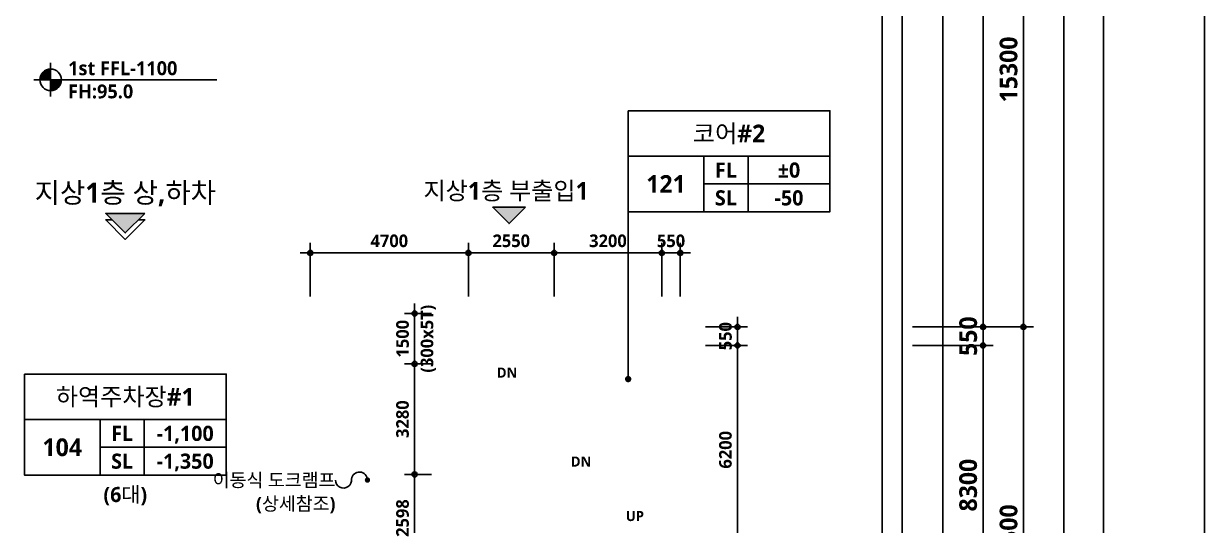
# Model space of a CAD drawing. Header units: millimetres. Extents: x -63924 to 190228206, y 0 to 456875599.
# Drawn here: x 53998 to 89100, y 330454 to 345362 of the extents above; entities that cross this region are included whole.
import ezdxf
from ezdxf.enums import TextEntityAlignment as Align

# ---------------------------------------------------------------- set-up
doc = ezdxf.new("R2010")
doc.units = ezdxf.units.MM
doc.header["$LTSCALE"] = 150
doc.header["$MEASUREMENT"] = 0
doc.header["$PDSIZE"] = -10
doc.layers.get('0').update_dxf_attribs({"linetype": 'CONTINUOUS'})
doc.layers.get('Defpoints').update_dxf_attribs({"color": 153, "linetype": 'CONTINUOUS'})
for name, color, linetype in [('A-ANNO-DIM', 4, 'CONTINUOUS'), ('A-ANNO-ENT', 1, 'CONTINUOUS'), ('A-ANNO-GRA1', 7, 'CONTINUOUS'), ('A-ANNO-LEAD', 4, 'CONTINUOUS'), ('A-ANNO-PONT', 7, 'CONTINUOUS'), ('A-ANNO-TEXT1', 7, 'CONTINUOUS'), ('A-ANNO-TEXT2', 3, 'CONTINUOUS'), ('A-ST-AXIS-DIM', 7, 'CONTINUOUS')]:
    doc.layers.add(name, color=color, linetype=linetype)
for name, color, linetype, plot in [('Defpoint', 161, 'CONTINUOUS', False), ('G(그리드1)', 185, 'CONTINUOUS', False), ('G(그리드2)', 235, 'CONTINUOUS', False)]:
    doc.layers.add(name, color=color, linetype=linetype, plot=plot)
doc.styles.add('2020음성 1차', font='')
doc.styles.add('SH_나눔', font='')
doc.styles.add('SH_대대리576', font='')
doc.styles.add('SH_진천_나눔', font='')
doc.styles.get('2020음성 1차').set_extended_font_data('NanumGothic', bold=True)
doc.styles.get('SH_나눔').set_extended_font_data('NanumGothic', bold=True)
doc.styles.get('SH_대대리576').set_extended_font_data('NanumGothic', bold=True)
doc.styles.get('SH_진천_나눔').set_extended_font_data('NanumGothic', bold=True)
doc.dimstyles.new('SHP 300', dxfattribs={"dimscale": 150, "dimtxt": 3.5, "dimasz": 1, "dimexe": 2, "dimexo": 2, "dimgap": 1, "dimtad": 1, "dimdec": 0, "dimzin": 0, "dimdsep": 46, "dimtxsty": 'SH_대대리576', "dimblk": 'DIMDOT', "dimcen": 0.09, "dimclrt": 3, "dimadec": 0, "dimazin": 1, "dimtfac": 1, "dimtdec": 0, "dimtix": 1, "dimtmove": 2, "dimatfit": 0, "dimldrblk": 'DIMDOT', "dimfxl": 1, "dimtolj": 1, "dimtzin": 0, "dimarcsym": 0})
doc.dimstyles.new('SHP300내부', dxfattribs={"dimscale": 150, "dimtxt": 2.5, "dimasz": 1, "dimexe": 2, "dimexo": 2, "dimgap": 1, "dimtad": 1, "dimdec": 0, "dimzin": 0, "dimdsep": 46, "dimtxsty": 'SH_대대리576', "dimblk": 'DIMDOT', "dimcen": 0.09, "dimclrd": 256, "dimclre": 256, "dimclrt": 3, "dimadec": 0, "dimazin": 1, "dimtfac": 1, "dimtdec": 0, "dimtix": 1, "dimtmove": 2, "dimatfit": 0, "dimldrblk": 'DIMDOT', "dimfxl": 1, "dimtolj": 1, "dimtzin": 0, "dimlwd": -1, "dimlwe": -1, "dimarcsym": 0})

# ---------------------------------------------------------------- blocks, each defined once
blk = doc.blocks.new('DIMDOT')
at = {"color": 0}
blk.add_line((-2, 0), (2, 0), dxfattribs=at)
for radius in [0.5, 0.25]:
    blk.add_circle((0, 0), radius, dxfattribs=at)
blk = doc.blocks.new('*D900')
at = {"layer": 'A-ANNO-DIM', "transparency": 16777216}
for p, q in [((75220, 336500), (75220, 336650)), ((74270, 336350), (75520, 336350)), ((75220, 336350), (75220, 335800)), ((74270, 335800), (75520, 335800)), ((75220, 335650), (75220, 335500))]:
    blk.add_line(p, q, dxfattribs=at)
at = {"layer": 'Defpoints', "color": 0, "transparency": 16777216}
for p in [(73970, 336350), (73970, 335800), (75220, 335800)]:
    blk.add_point(p, dxfattribs=at)
at = {"layer": 'A-ANNO-DIM', "linetype": 'ByBlock', "transparency": 16777216, "xscale": 150, "yscale": 150, "zscale": 150}
for p, rotation in [((75220, 336350), 270), ((75220, 335800), 90)]:
    blk.add_blockref('DIMDOT', p, dxfattribs=dict(at, rotation=rotation))
at = {"layer": 'A-ANNO-DIM', "color": 3, "transparency": 16777216, "insert": (74864, 336075), "char_height": 375, "attachment_point": 5, "rotation": 90, "style": 'SH_대대리576'}
blk.add_mtext('\\A1;550', dxfattribs=at)
blk = doc.blocks.new('*D918')
at = {"layer": 'A-ST-AXIS-DIM', "color": 0, "lineweight": -2, "transparency": 16777216}
for p, q in [((80420, 336350), (84020, 336350)), ((83720, 336200), (83720, 324000)), ((80420, 323850), (84020, 323850))]:
    blk.add_line(p, q, dxfattribs=at)
at = {"layer": 'Defpoints', "color": 0, "transparency": 16777216}
for p in [(80120, 336350), (80120, 323850), (83720, 323850)]:
    blk.add_point(p, dxfattribs=at)
at = {"layer": 'A-ST-AXIS-DIM', "color": 0, "linetype": 'ByBlock', "lineweight": -2, "transparency": 16777216, "xscale": 150, "yscale": 150, "zscale": 150}
for p, rotation in [((83720, 336350), 90), ((83720, 323850), 270)]:
    blk.add_blockref('DIMDOT', p, dxfattribs=dict(at, rotation=rotation))
at = {"layer": 'A-ST-AXIS-DIM', "color": 3, "transparency": 16777216, "insert": (83281, 330100), "char_height": 525, "attachment_point": 5, "rotation": 90, "style": 'SH_대대리576'}
blk.add_mtext('\\A1;12500', dxfattribs=at)
blk = doc.blocks.new('*D919')
at = {"layer": 'A-ST-AXIS-DIM', "color": 0, "lineweight": -2, "transparency": 16777216}
for p, q in [((80420, 351650), (84020, 351650)), ((83720, 336500), (83720, 351500)), ((80420, 336350), (84020, 336350))]:
    blk.add_line(p, q, dxfattribs=at)
at = {"layer": 'Defpoints', "color": 0, "transparency": 16777216}
for p in [(80120, 351650), (83720, 351650), (80120, 336350)]:
    blk.add_point(p, dxfattribs=at)
at = {"layer": 'A-ST-AXIS-DIM', "color": 0, "linetype": 'ByBlock', "lineweight": -2, "transparency": 16777216, "xscale": 150, "yscale": 150, "zscale": 150}
for p, rotation in [((83720, 351650), 90), ((83720, 336350), 270)]:
    blk.add_blockref('DIMDOT', p, dxfattribs=dict(at, rotation=rotation))
at = {"layer": 'A-ST-AXIS-DIM', "color": 3, "transparency": 16777216, "insert": (83280.28054, 344000), "char_height": 525, "attachment_point": 5, "rotation": 90, "style": 'SH_대대리576'}
blk.add_mtext('\\A1;15300', dxfattribs=at)
blk = doc.blocks.new('*D924')
at = {"layer": 'A-ST-AXIS-DIM', "color": 0, "lineweight": -2, "transparency": 16777216}
for p, q in [((80420, 335800), (82820, 335800)), ((82520, 335650), (82520, 327650)), ((80420, 327500), (82820, 327500))]:
    blk.add_line(p, q, dxfattribs=at)
at = {"layer": 'Defpoints', "color": 0, "transparency": 16777216}
for p in [(80120, 335800), (80120, 327500), (82520, 327500)]:
    blk.add_point(p, dxfattribs=at)
at = {"layer": 'A-ST-AXIS-DIM', "color": 0, "linetype": 'ByBlock', "lineweight": -2, "transparency": 16777216, "xscale": 150, "yscale": 150, "zscale": 150}
for p, rotation in [((82520, 335800), 90), ((82520, 327500), 270)]:
    blk.add_blockref('DIMDOT', p, dxfattribs=dict(at, rotation=rotation))
at = {"layer": 'A-ST-AXIS-DIM', "color": 3, "transparency": 16777216, "insert": (82080, 331650), "char_height": 525, "attachment_point": 5, "rotation": 90, "style": 'SH_대대리576'}
blk.add_mtext('\\A1;8300', dxfattribs=at)
blk = doc.blocks.new('*D926')
at = {"layer": 'A-ST-AXIS-DIM', "color": 0, "lineweight": -2, "transparency": 16777216}
for p, q in [((82520, 336500), (82520, 336650)), ((80420, 336350), (82820, 336350)), ((82520, 335800), (82520, 336350)), ((80420, 335800), (82820, 335800)), ((82520, 335650), (82520, 335500))]:
    blk.add_line(p, q, dxfattribs=at)
at = {"layer": 'Defpoints', "color": 0, "transparency": 16777216}
for p in [(80120, 336350), (82520, 336350), (80120, 335800)]:
    blk.add_point(p, dxfattribs=at)
at = {"layer": 'A-ST-AXIS-DIM', "color": 0, "linetype": 'ByBlock', "lineweight": -2, "transparency": 16777216, "xscale": 150, "yscale": 150, "zscale": 150}
for p, rotation in [((82520, 336350), 270), ((82520, 335800), 90)]:
    blk.add_blockref('DIMDOT', p, dxfattribs=dict(at, rotation=rotation))
at = {"layer": 'A-ST-AXIS-DIM', "color": 3, "transparency": 16777216, "insert": (82081, 336075), "char_height": 525, "attachment_point": 5, "rotation": 90, "style": 'SH_대대리576'}
blk.add_mtext('\\A1;550', dxfattribs=at)
blk = doc.blocks.new('*D937')
at = {"layer": 'A-ANNO-DIM', "transparency": 16777216}
for p, q in [((74270, 335800), (75520, 335800)), ((75220, 329750), (75220, 335650)), ((74270, 329600), (75520, 329600))]:
    blk.add_line(p, q, dxfattribs=at)
at = {"layer": 'Defpoints', "color": 0, "transparency": 16777216}
for p in [(73970, 335800), (75220, 335800), (73970, 329600)]:
    blk.add_point(p, dxfattribs=at)
at = {"layer": 'A-ANNO-DIM', "linetype": 'ByBlock', "transparency": 16777216, "xscale": 150, "yscale": 150, "zscale": 150}
for p, rotation in [((75220, 335800), 90), ((75220, 329600), 270)]:
    blk.add_blockref('DIMDOT', p, dxfattribs=dict(at, rotation=rotation))
at = {"layer": 'A-ANNO-DIM', "color": 3, "transparency": 16777216, "insert": (74863, 332700), "char_height": 375, "attachment_point": 5, "rotation": 90, "style": 'SH_대대리576'}
blk.add_mtext('\\A1;6200', dxfattribs=at)
blk = doc.blocks.new('*D938')
at = {"layer": 'A-ANNO-DIM', "transparency": 16777216}
for p, q in [((72970, 337250), (72970, 338850)), ((73520, 337250), (73520, 338850)), ((72820, 338550), (72670, 338550)), ((73520, 338550), (72970, 338550)), ((73670, 338550), (73820, 338550))]:
    blk.add_line(p, q, dxfattribs=at)
at = {"layer": 'Defpoints', "color": 0, "transparency": 16777216}
for p in [(72970, 338550), (72970, 336950), (73520, 336950)]:
    blk.add_point(p, dxfattribs=at)
at = {"layer": 'A-ANNO-DIM', "linetype": 'ByBlock', "transparency": 16777216, "xscale": 150, "yscale": 150, "zscale": 150}
blk.add_blockref('DIMDOT', (72970, 338550), dxfattribs=at)
at = {"layer": 'A-ANNO-DIM', "linetype": 'ByBlock', "transparency": 16777216, "xscale": 150, "yscale": 150, "zscale": 150, "rotation": 180}
blk.add_blockref('DIMDOT', (73520, 338550), dxfattribs=at)
at = {"layer": 'A-ANNO-DIM', "color": 3, "transparency": 16777216, "insert": (73245, 338906), "char_height": 375, "attachment_point": 5, "style": 'SH_대대리576'}
blk.add_mtext('\\A1;550', dxfattribs=at)
blk = doc.blocks.new('*D939')
at = {"layer": 'A-ANNO-DIM', "transparency": 16777216}
for p, q in [((69770, 337250), (69770, 338850)), ((72970, 337250), (72970, 338850)), ((69920, 338550), (72820, 338550))]:
    blk.add_line(p, q, dxfattribs=at)
at = {"layer": 'Defpoints', "color": 0, "transparency": 16777216}
for p in [(72970, 338550), (69770, 336950), (72970, 336950)]:
    blk.add_point(p, dxfattribs=at)
at = {"layer": 'A-ANNO-DIM', "linetype": 'ByBlock', "transparency": 16777216, "xscale": 150, "yscale": 150, "zscale": 150, "rotation": 180}
blk.add_blockref('DIMDOT', (69770, 338550), dxfattribs=at)
at = {"layer": 'A-ANNO-DIM', "linetype": 'ByBlock', "transparency": 16777216, "xscale": 150, "yscale": 150, "zscale": 150}
blk.add_blockref('DIMDOT', (72970, 338550), dxfattribs=at)
at = {"layer": 'A-ANNO-DIM', "color": 3, "transparency": 16777216, "insert": (71370, 338907), "char_height": 375, "attachment_point": 5, "style": 'SH_대대리576'}
blk.add_mtext('\\A1;3200', dxfattribs=at)
blk = doc.blocks.new('*D940')
at = {"layer": 'A-ANNO-DIM', "transparency": 16777216}
for p, q in [((67220, 337250), (67220, 338850)), ((69770, 337250), (69770, 338850)), ((69620, 338550), (67370, 338550))]:
    blk.add_line(p, q, dxfattribs=at)
at = {"layer": 'Defpoints', "color": 0, "transparency": 16777216}
for p in [(67220, 338550), (67220, 336950), (69770, 336950)]:
    blk.add_point(p, dxfattribs=at)
at = {"layer": 'A-ANNO-DIM', "linetype": 'ByBlock', "transparency": 16777216, "xscale": 150, "yscale": 150, "zscale": 150, "rotation": 180}
blk.add_blockref('DIMDOT', (67220, 338550), dxfattribs=at)
at = {"layer": 'A-ANNO-DIM', "linetype": 'ByBlock', "transparency": 16777216, "xscale": 150, "yscale": 150, "zscale": 150}
blk.add_blockref('DIMDOT', (69770, 338550), dxfattribs=at)
at = {"layer": 'A-ANNO-DIM', "color": 3, "transparency": 16777216, "insert": (68495, 338907), "char_height": 375, "attachment_point": 5, "style": 'SH_대대리576'}
blk.add_mtext('\\A1;2550', dxfattribs=at)
blk = doc.blocks.new('*D941')
at = {"layer": 'A-ANNO-DIM', "transparency": 16777216}
for p, q in [((62520, 337250), (62520, 338850)), ((67220, 337250), (67220, 338850)), ((62670, 338550), (67070, 338550))]:
    blk.add_line(p, q, dxfattribs=at)
at = {"layer": 'Defpoints', "color": 0, "transparency": 16777216}
for p in [(67220, 338550), (62520, 336950), (67220, 336950)]:
    blk.add_point(p, dxfattribs=at)
at = {"layer": 'A-ANNO-DIM', "linetype": 'ByBlock', "transparency": 16777216, "xscale": 150, "yscale": 150, "zscale": 150, "rotation": 180}
blk.add_blockref('DIMDOT', (62520, 338550), dxfattribs=at)
at = {"layer": 'A-ANNO-DIM', "linetype": 'ByBlock', "transparency": 16777216, "xscale": 150, "yscale": 150, "zscale": 150}
blk.add_blockref('DIMDOT', (67220, 338550), dxfattribs=at)
at = {"layer": 'A-ANNO-DIM', "color": 3, "transparency": 16777216, "insert": (64870, 338906), "char_height": 375, "attachment_point": 5, "style": 'SH_대대리576'}
blk.add_mtext('\\A1;4700', dxfattribs=at)
blk = doc.blocks.new('*D961')
at = {"layer": 'A-ANNO-DIM', "transparency": 16777216}
for p, q in [((66120, 331970), (65320, 331970)), ((65620, 331820), (65620, 329522)), ((66120, 329372), (65320, 329372))]:
    blk.add_line(p, q, dxfattribs=at)
at = {"layer": 'Defpoints', "color": 0, "transparency": 16777216}
for p in [(66420, 331970), (65620, 329372), (66420, 329372)]:
    blk.add_point(p, dxfattribs=at)
at = {"layer": 'A-ANNO-DIM', "linetype": 'ByBlock', "transparency": 16777216, "xscale": 150, "yscale": 150, "zscale": 150}
for p, rotation in [((65620, 331970), 90), ((65620, 329372), 270)]:
    blk.add_blockref('DIMDOT', p, dxfattribs=dict(at, rotation=rotation))
at = {"layer": 'A-ANNO-DIM', "color": 3, "transparency": 16777216, "insert": (65263, 330671), "char_height": 375, "attachment_point": 5, "rotation": 90, "style": 'SH_대대리576'}
blk.add_mtext('\\A1;2598', dxfattribs=at)
blk = doc.blocks.new('G$CE9562CCE')
at = {"layer": 'A-ANNO-PONT'}
for points in [[(1814, 2981, 0.4142136), (648, 1814), (1814, 1814)], [(1814, 648, 0.4142136), (2981, 1814), (1814, 1814)]]:
    blk.add_hatch(color=256, dxfattribs=at).paths.add_polyline_path(points)
for p, q in [((1814, 3629), (1814, 0)), ((19728, 1814), (0, 1814))]:
    blk.add_line(p, q, dxfattribs=at)
blk.add_circle((1814, 1814), 1166, dxfattribs=at)
at = {"style": 'SH_대대리576'}
blk.add_attdef('레벨', (3696, 2314), '', height=1500, dxfattribs=at)
blk = doc.blocks.new('G$C9D92D8A7')
at = {"layer": 'A-ANNO-GRA1'}
for p, q in [((0, 11), (40, 11)), ((15, 11), (15, 0)), ((23.75, 11), (23.75, 0)), ((15, 5.5), (40, 5.5))]:
    blk.add_line(p, q, dxfattribs=at)
blk.add_lwpolyline([(0, 20), (0, 0), (40, 0), (40, 20)], close=True, dxfattribs=at)
at = {"style": '2020음성 1차'}
for tag, height, p in [('실명', 3.5, (20, 15.5)), ('마감레벨', 3, (31.875, 8.25)), ('실번호', 3.5, (7.5, 5.5)), ('구조레벨', 3, (31.875, 2.75))]:
    blk.add_attdef(tag, text='', height=height, dxfattribs=at).set_placement(p, align=Align.MIDDLE_CENTER)
at = {"layer": 'A-ANNO-TEXT1', "style": 'SH_나눔'}
for s, p in [('FL', (19.375, 8.25)), ('SL', (19.375, 2.75))]:
    blk.add_text(s, height=3, dxfattribs=at).set_placement(p, align=Align.MIDDLE)
blk = doc.blocks.new('*D1780')
at = {"layer": 'A-ANNO-DIM', "transparency": 16777216}
for p, q in [((65620, 336900), (65620, 337050)), ((66120, 336750), (65320, 336750)), ((65620, 335250), (65620, 336750)), ((66120, 335250), (65320, 335250)), ((65620, 335100), (65620, 334950))]:
    blk.add_line(p, q, dxfattribs=at)
at = {"layer": 'Defpoints', "color": 0, "transparency": 16777216}
for p in [(65620, 336750), (66420, 336750), (66420, 335250)]:
    blk.add_point(p, dxfattribs=at)
at = {"layer": 'A-ANNO-DIM', "linetype": 'ByBlock', "transparency": 16777216, "xscale": 150, "yscale": 150, "zscale": 150}
for p, rotation in [((65620, 336750), 270), ((65620, 335250), 90)]:
    blk.add_blockref('DIMDOT', p, dxfattribs=dict(at, rotation=rotation))
at = {"layer": 'A-ANNO-DIM', "color": 3, "transparency": 16777216, "char_height": 375, "attachment_point": 5, "rotation": 90, "style": 'SH_대대리576'}
for s, insert in [('\\A1;(300x5T)', (66030, 336000)), ('\\A1;1500', (65264, 336000))]:
    blk.add_mtext(s, dxfattribs=dict(at, insert=insert))
blk = doc.blocks.new('*D1781')
at = {"layer": 'A-ANNO-DIM', "transparency": 16777216}
for p, q in [((66120, 335250), (65320, 335250)), ((65620, 332120), (65620, 335100)), ((66120, 331970), (65320, 331970))]:
    blk.add_line(p, q, dxfattribs=at)
at = {"layer": 'Defpoints', "color": 0, "transparency": 16777216}
for p in [(65620, 335250), (66420, 335250), (66420, 331970)]:
    blk.add_point(p, dxfattribs=at)
at = {"layer": 'A-ANNO-DIM', "linetype": 'ByBlock', "transparency": 16777216, "xscale": 150, "yscale": 150, "zscale": 150}
for p, rotation in [((65620, 335250), 90), ((65620, 331970), 270)]:
    blk.add_blockref('DIMDOT', p, dxfattribs=dict(at, rotation=rotation))
at = {"layer": 'A-ANNO-DIM', "color": 3, "transparency": 16777216, "insert": (65263, 333610), "char_height": 375, "attachment_point": 5, "rotation": 90, "style": 'SH_대대리576'}
blk.add_mtext('\\A1;3280', dxfattribs=at)

msp = doc.modelspace()

# ---------------------------------------------------------------- hatches: boundary and pattern name
at = {"layer": 'A-ANNO-ENT'}
for points in [[(67946.5, 339904), (68914.5, 339904), (68430.5, 339420)], [(56440.3, 339725.3), (57601.9, 339723.5), (57020.3, 339143.6)]]:
    msp.add_hatch(color=256, dxfattribs=at).paths.add_polyline_path(points)

# ---------------------------------------------------------------- linework, layer by layer
msp.add_lwpolyline([(71970, 334800), (71970, 339772.8)])
at = {"const_width": 93.8}
msp.add_lwpolyline([(71970, 334753.1, -1), (71970, 334846.9, -1)], format="xyb", close=True, dxfattribs=at)
at = {"layer": 'A-ANNO-ENT'}
for points in [[(68914.5, 339904), (67946.5, 339904), (68430.5, 339420)], [(57601.9, 339723.5), (56440.3, 339725.3), (57020.3, 339143.6)]]:
    msp.add_lwpolyline(points, close=True, dxfattribs=at)
msp.add_lwpolyline([(56633.7, 339531.4), (56440.1, 339531.7), (57020, 338950), (57601.7, 339529.9), (57408.1, 339530.2)], dxfattribs=at)
at = {"layer": 'A-ANNO-LEAD'}
msp.add_lwpolyline([(64220, 331800, 0.9368711), (63745.8, 331830.9, -1.0584189), (63267.6, 331800, -1.0584189)], format="xyb", dxfattribs=at)
at = {"layer": 'A-ANNO-LEAD', "const_width": 79.4}
msp.add_lwpolyline([(64259.7, 331800, -1), (64180.3, 331800, -1)], format="xyb", close=True, dxfattribs=at)
at = {"layer": 'Defpoint'}
for points in [[(0, 252000), (89100, 252000), (89100, 378000), (0, 378000)], [(3000, 375000), (86100, 375000), (86100, 268500), (3000, 268500)]]:
    msp.add_lwpolyline(points, close=True, dxfattribs=at)
at = {"layer": 'G(그리드1)'}
for points in [[(6120, 371950), (84920, 371950), (84920, 270550), (6120, 270550)], [(7320, 370750), (83720, 370750), (83720, 272750), (7320, 272750)], [(8520, 369550), (82520, 369550), (82520, 273950), (8520, 273950)], [(9720, 368350), (81320, 368350), (81320, 275150), (9720, 275150)], [(10920, 367150), (80120, 367150), (80120, 276350), (10920, 276350)]]:
    msp.add_lwpolyline(points, close=True, dxfattribs=at)
at = {"layer": 'G(그리드2)'}
msp.add_lwpolyline([(11520, 366550), (79520, 366550), (79520, 276950), (11520, 276950)], close=True, dxfattribs=at)

# ---------------------------------------------------------------- block references
ref = msp.add_blockref('G$CE9562CCE', (54301.8, 343192.7), dxfattribs=dict(xscale=0.2755731922390698, yscale=0.2755731922390698, zscale=0.2755731922390698))
ref.add_attrib('레벨', '1st FFL-1100', (55320.3, 343830.5, 74616), dxfattribs={"height": 413.36, "style": 'SH_대대리576'})
at = {"layer": 'A-ANNO-TEXT1'}
ref = msp.add_blockref('G$C9D92D8A7', (71970, 339772.8), dxfattribs=dict(at, xscale=150, yscale=150, zscale=150))
ref.add_attrib('실명', '코어#2', dxfattribs={"layer": 'A-ANNO-TEXT2', "height": 525, "style": '2020음성 1차'}).set_placement((74970, 342097.8, 206000), align=Align.MIDDLE_CENTER)
ref.add_attrib('실번호', '121', dxfattribs={"layer": 'A-ANNO-TEXT2', "height": 525, "style": '2020음성 1차'}).set_placement((73095, 340597.8, 206000), align=Align.MIDDLE_CENTER)
ref.add_attrib('마감레벨', '%%p0', dxfattribs={"height": 450, "style": '2020음성 1차'}).set_placement((76751.2, 341010.3, 206000), align=Align.MIDDLE_CENTER)
ref.add_attrib('구조레벨', '-50', dxfattribs={"height": 450, "style": '2020음성 1차'}).set_placement((76751.2, 340185.3, 206000), align=Align.MIDDLE_CENTER)
ref = msp.add_blockref('G$C9D92D8A7', (54020, 331950), dxfattribs=dict(at, xscale=150, yscale=150, zscale=150))
ref.add_attrib('실명', '하역주차장#1', dxfattribs={"layer": 'A-ANNO-TEXT2', "height": 525, "style": '2020음성 1차'}).set_placement((57020, 334275), align=Align.MIDDLE_CENTER)
ref.add_attrib('실번호', '104', dxfattribs={"layer": 'A-ANNO-TEXT2', "height": 525, "style": '2020음성 1차'}).set_placement((55145, 332775), align=Align.MIDDLE_CENTER)
ref.add_attrib('마감레벨', '-1,100', dxfattribs={"height": 450, "style": '2020음성 1차'}).set_placement((58801.2, 333187.5), align=Align.MIDDLE_CENTER)
ref.add_attrib('구조레벨', '-1,350', dxfattribs={"height": 450, "style": '2020음성 1차'}).set_placement((58801.2, 332362.5), align=Align.MIDDLE_CENTER)

# ---------------------------------------------------------------- texts
at = {"color": 1, "style": 'SH_대대리576'}
msp.add_text('FH:95.0', height=413, dxfattribs=at).set_placement((55320.3, 343348.4), align=Align.MIDDLE_LEFT)
at = {"layer": 'A-ANNO-TEXT1', "style": 'SH_진천_나눔'}
for s, height, p in [('지상1층 상,하차', 600, (57021.1, 340324.4)), ('지상1층 부출입1 ', 525, (68430.5, 340404)), ('DN', 300, (68370, 334992.5)), ('DN', 300, (70570, 332350)), ('(6대)', 450, (57020, 331350)), ('UP', 300, (72170, 330730))]:
    msp.add_text(s, height=height, dxfattribs=at).set_placement(p, align=Align.MIDDLE)
at = {"layer": 'A-ANNO-TEXT1', "style": '2020음성 1차'}
for s, p in [('이동식 도크램프', (63267.6, 331800)), ('(상세참조)', (63267.6, 331100))]:
    msp.add_text(s, height=400, dxfattribs=at).set_placement(p, align=Align.MIDDLE_RIGHT)

# ---------------------------------------------------------------- dimensions: what is measured, and where the dimension line sits
at = {"layer": 'A-ANNO-DIM'}
for base, p1, p2, angle, picture, middle in [((67220, 338550), (62520, 336950), (67220, 336950), 180, '*D941', (64870, 338905.6)), ((67220, 338550), (69770, 336950), (67220, 336950), 0, '*D940', (68495, 338906.7)), ((72970, 338550), (69770, 336950), (72970, 336950), 180, '*D939', (71370, 338906.9)), ((72970, 338550), (73520, 336950), (72970, 336950), 0, '*D938', (73245, 338906.1)), ((75220, 335800), (73970, 336350), (73970, 335800), 90, '*D900', (74863.9, 336075)), ((75220, 335800), (73970, 329600), (73970, 335800), 270, '*D937', (74863.1, 332700)), ((65620, 335250), (66420, 331970), (66420, 335250), 270, '*D1781', (65263.1, 333610)), ((65620, 329372.5), (66420, 331970.0000001), (66420, 329372.5), 90, '*D961', (65263.0575284, 330671.25))]:
    dim = msp.add_linear_dim(base=base, p1=p1, p2=p2, angle=angle, dimstyle='SHP300내부', dxfattribs=at)
    dim.commit()
    dim.dimension.update_dxf_attribs({"geometry": picture, "text_midpoint": middle})
dim = msp.add_linear_dim(base=(65620, 336750), p1=(66420, 335250), p2=(66420, 336750), angle=270, text='<>\\X(300x5T)', dimstyle='SHP300내부', override={"dimtxsty": 'SH_대대리576', "dimldrblk": 'DIMDOT'}, dxfattribs=at)
dim.commit()
dim.dimension.update_dxf_attribs({"geometry": '*D1780', "text_midpoint": (65620, 336000)})
at = {"layer": 'A-ST-AXIS-DIM'}
for base, p1, p2, angle, picture, middle in [((83720, 351650), (80120, 336350), (80120, 351650), 270, '*D919', (83280.3, 344000)), ((82520, 336350), (80120, 335800), (80120, 336350), 270, '*D926', (82081.4, 336075)), ((83720, 323850), (80120, 336350), (80120, 323850), 90, '*D918', (83280.7, 330100)), ((82520, 327500), (80120, 335800), (80120, 327500), 90, '*D924', (82080.3, 331650))]:
    dim = msp.add_linear_dim(base=base, p1=p1, p2=p2, angle=angle, dimstyle='SHP 300', override={"dimtxsty": 'SH_대대리576', "dimldrblk": 'DIMDOT'}, dxfattribs=at)
    dim.commit()
    dim.dimension.update_dxf_attribs({"geometry": picture, "text_midpoint": middle})

doc.saveas('drawing.dxf')
